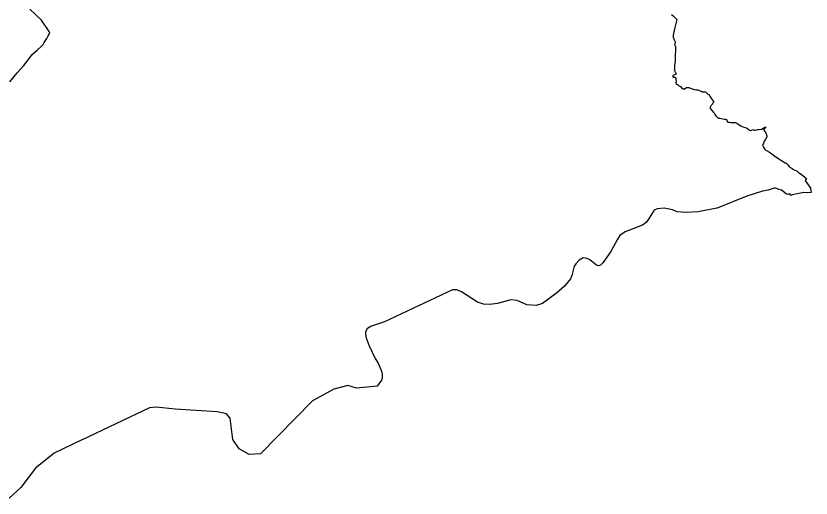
# Model space of a CAD drawing. Extents: x 1197813 to 1207132, y 6150159 to 6157836.
# Drawn here: x 1202473 to 1207132, y 6152184 to 6155010 of the extents above; entities that cross this region are included whole.
import ezdxf

# ---------------------------------------------------------------- set-up
doc = ezdxf.new("R2010")
doc.units = 0
doc.linetypes.add('CONTINU', pattern=[0])
doc.layers.add('1SECTION', color=7, linetype='CONTINU')

msp = doc.modelspace()

# ---------------------------------------------------------------- linework, layer by layer
at = {"layer": '1SECTION'}
for points in [[(1202436.9, 6154622.9), (1202480.09, 6154675.91), (1202518.35, 6154719.17), (1202552.53, 6154762.77), (1202568.8, 6154782.94), (1202596.92, 6154809.93), (1202620.91, 6154831.33), (1202632.63, 6154842.89), (1202639.36, 6154853.58), (1202653.09, 6154878.36), (1202661.42, 6154892.26), (1202661.42, 6154892.26), (1202671.79, 6154907.79), (1202667.69, 6154918.4), (1202622.1, 6154984.81), (1202554.06, 6155049.74)], [(1206313.4, 6155017.85), (1206323.45, 6155009.5), (1206339.41, 6154993.88), (1206345.29, 6154989.71), (1206345.02, 6154988.61), (1206334.5, 6154941.83), (1206326.29, 6154906.67), (1206324.82, 6154897.62), (1206324.74, 6154884.7), (1206329.11, 6154869.72), (1206333.88, 6154862.68), (1206335.4, 6154857.62), (1206335.46, 6154849.46), (1206333.17, 6154843.8), (1206332.75, 6154841.9), (1206333.73, 6154838.17), (1206338.59, 6154830.42), (1206338.59, 6154817.75), (1206338.49, 6154796.46), (1206336.74, 6154788.86), (1206336.04, 6154779.5), (1206335.08, 6154770.88), (1206335.46, 6154746.97), (1206335.03, 6154740.82), (1206332.65, 6154720.32), (1206332.78, 6154709.97), (1206331.73, 6154696.23), (1206330.72, 6154691.32), (1206333.52, 6154686.87), (1206339.02, 6154674.16), (1206341.94, 6154668.84), (1206322.44, 6154661.13), (1206323.07, 6154653.41), (1206324.97, 6154651.46), (1206334.6, 6154650.19), (1206337.55, 6154648.99), (1206340.6, 6154642.85), (1206340.74, 6154623.65), (1206339.78, 6154617.28), (1206342.52, 6154609.76), (1206350.31, 6154607.3), (1206357.79, 6154599.66), (1206362.7, 6154598.06), (1206367.07, 6154596.28), (1206374.35, 6154587.24), (1206378.53, 6154581.46), (1206383.16, 6154583.9), (1206387.24, 6154581.07), (1206402.71, 6154589.33), (1206410.76, 6154591.13), (1206416.64, 6154590.75), (1206430.04, 6154585.34), (1206434.66, 6154582.29), (1206441.28, 6154579.91), (1206446.61, 6154578.55), (1206451.87, 6154577.94), (1206460.76, 6154577.52), (1206468.79, 6154577.03), (1206474.45, 6154575.24), (1206483.72, 6154570.25), (1206490.14, 6154567.34), (1206493.02, 6154566.27), (1206496.34, 6154565.57), (1206513.38, 6154564.11), (1206516.96, 6154561.65), (1206521.49, 6154556.79), (1206525.8, 6154552.73), (1206528.16, 6154551.19), (1206532.33, 6154548.62), (1206536.18, 6154542.84), (1206540.69, 6154536.12), (1206562.01, 6154503.71), (1206557.16, 6154498.66), (1206551.68, 6154491.42), (1206545.02, 6154481.94), (1206538.94, 6154471.4), (1206550.56, 6154455.98), (1206562.38, 6154441.52), (1206567.75, 6154435.63), (1206566.98, 6154434.52), (1206575.65, 6154422.41), (1206579.67, 6154417.78), (1206583.81, 6154414.63), (1206588.13, 6154411.81), (1206589.99, 6154411.21), (1206597.13, 6154410.2), (1206604.76, 6154408.82), (1206622.14, 6154404.54), (1206625.24, 6154404.07), (1206629.35, 6154404.29), (1206631.03, 6154404.22), (1206634.72, 6154403.15), (1206636.68, 6154402.16), (1206637.64, 6154401.34), (1206638.9, 6154398.36), (1206640.52, 6154392.32), (1206641.3, 6154390.81), (1206642.62, 6154389.44), (1206644.13, 6154388.17), (1206645.08, 6154387.53), (1206650.12, 6154387.19), (1206654.34, 6154386.4), (1206662.68, 6154384.26), (1206665.15, 6154383.98), (1206669.05, 6154385.03), (1206673.77, 6154385.96), (1206689.65, 6154385.2), (1206694.53, 6154382.54), (1206698.88, 6154379.03), (1206720.45, 6154365.49), (1206732.21, 6154358.93), (1206745.64, 6154355.86), (1206751.08, 6154353.8), (1206755.24, 6154351.92), (1206758.76, 6154349.73), (1206769.54, 6154342.56), (1206772.25, 6154340.08), (1206776.59, 6154338.46), (1206779.1, 6154338.93), (1206786.09, 6154342.23), (1206790.17, 6154343.13), (1206799.42, 6154340.69), (1206805.68, 6154339.51), (1206820.29, 6154344.78), (1206826.01, 6154344.92), (1206842.66, 6154345.56), (1206851.77, 6154352.31), (1206865.16, 6154360.19), (1206865.5, 6154358.78), (1206865.34, 6154356.29), (1206864.25, 6154354.12), (1206854.43, 6154345.26), (1206854.2, 6154344.3), (1206854.24, 6154343.35), (1206855.14, 6154341.63), (1206861.89, 6154332.16), (1206864.2, 6154328.47), (1206869.47, 6154317), (1206871.28, 6154311.92), (1206872.26, 6154307.77), (1206872.86, 6154304.11), (1206872.92, 6154301.49), (1206872.54, 6154299.03), (1206871.68, 6154296.53), (1206863.92, 6154282.89), (1206859.68, 6154277.91), (1206857.68, 6154274.99), (1206854.23, 6154264.02), (1206851.43, 6154258.38), (1206847.96, 6154252.71), (1206849.23, 6154248.26), (1206852.54, 6154239.62), (1206858.89, 6154230.81), (1206866.73, 6154223.09), (1206870.34, 6154221.92), (1206887.92, 6154211.29), (1206895.24, 6154206.99), (1206918.53, 6154190.49), (1206942.99, 6154171.82), (1206955.61, 6154163.75), (1206980.83, 6154149.27), (1206983.63, 6154147.33), (1206983.59, 6154149.03), (1206995.31, 6154136.96), (1207004.69, 6154126.94), (1207020.72, 6154115.26), (1207022.09, 6154114.28), (1207025.7, 6154111.71), (1207032.74, 6154106.7), (1207046.11, 6154101.66), (1207050.01, 6154098.99), (1207058.12, 6154091.48), (1207063.96, 6154088.63), (1207073.56, 6154082.78), (1207105.66, 6154057.47), (1207106.31, 6154056.93), (1207098.43, 6154044.59), (1207129.42, 6154001.06), (1207132.33, 6153974.81), (1207108.73, 6153973.69), (1207090.48, 6153974.06), (1207021.29, 6153961.06), (1207013.65, 6153957.59), (1207008.62, 6153967.57), (1206999.9, 6153965.44), (1206994.93, 6153963.36), (1206987.96, 6153965.97), (1206976.47, 6153975.09), (1206958.15, 6153987.62), (1206944.12, 6153992.97), (1206935.12, 6153996.6), (1206923.6, 6153999.29), (1206915.31, 6153999.48), (1206879.96, 6153989.26), (1206847.42, 6153983.08), (1206755.03, 6153953.7), (1206581.13, 6153882.51), (1206580.45, 6153882.24), (1206469.7, 6153862.34), (1206393.55, 6153858.27), (1206346.91, 6153860.59), (1206320.93, 6153873.41), (1206271.18, 6153882.78), (1206229.41, 6153878.63), (1206213.07, 6153871.52), (1206184.01, 6153823.44), (1206166.5, 6153799.08), (1206144.09, 6153783.54), (1206041.95, 6153745.07), (1206012.04, 6153722.05), (1205995.82, 6153696.75), (1205959.55, 6153628.79), (1205912.72, 6153563.01), (1205898.03, 6153548.02), (1205886.13, 6153544.77), (1205875.18, 6153548.59), (1205835.48, 6153580.84), (1205819.33, 6153588.19), (1205797.65, 6153591.41), (1205773.86, 6153578.91), (1205753.11, 6153557.63), (1205744.49, 6153542.74), (1205730.86, 6153487.97), (1205722.85, 6153469.13), (1205687.87, 6153425.63), (1205641.23, 6153384.92), (1205557.88, 6153324.32), (1205520.73, 6153311.92), (1205466.83, 6153316.87), (1205410.18, 6153341.82), (1205373.45, 6153346.39), (1205295.36, 6153324.04), (1205247.16, 6153318.32), (1205212.14, 6153320.41), (1205177.62, 6153332.11), (1205083, 6153392.39), (1205056.4, 6153403.78), (1205031.97, 6153403.55), (1204633.03, 6153216.71), (1204550.2, 6153190.13), (1204530.17, 6153175.98), (1204520.56, 6153158.68), (1204520.69, 6153142.37), (1204524.74, 6153122.68), (1204542.33, 6153076.77), (1204578.28, 6153001.63), (1204595.22, 6152973.63), (1204615.87, 6152927.82), (1204618.26, 6152909.73), (1204618.25, 6152886.68), (1204614.64, 6152874.58), (1204589.92, 6152839.54), (1204469.03, 6152828.44), (1204417.81, 6152843.66), (1204334.89, 6152822.78), (1204211.27, 6152754.17), (1203905.06, 6152443.05), (1203840.37, 6152438.98), (1203781.64, 6152473.11), (1203744.75, 6152526.16), (1203727.77, 6152651.71), (1203705.98, 6152678.2), (1203651.23, 6152688.86), (1203405.12, 6152704.04), (1203295.64, 6152717.12), (1203255.25, 6152711.83), (1202861.94, 6152525.85), (1202859.23, 6152524.57), (1202696.1, 6152447.06), (1202587.83, 6152358.36), (1202501.04, 6152246.54), (1202433.16, 6152183.53)]]:
    msp.add_lwpolyline(points, dxfattribs=at)

doc.saveas('drawing.dxf')
